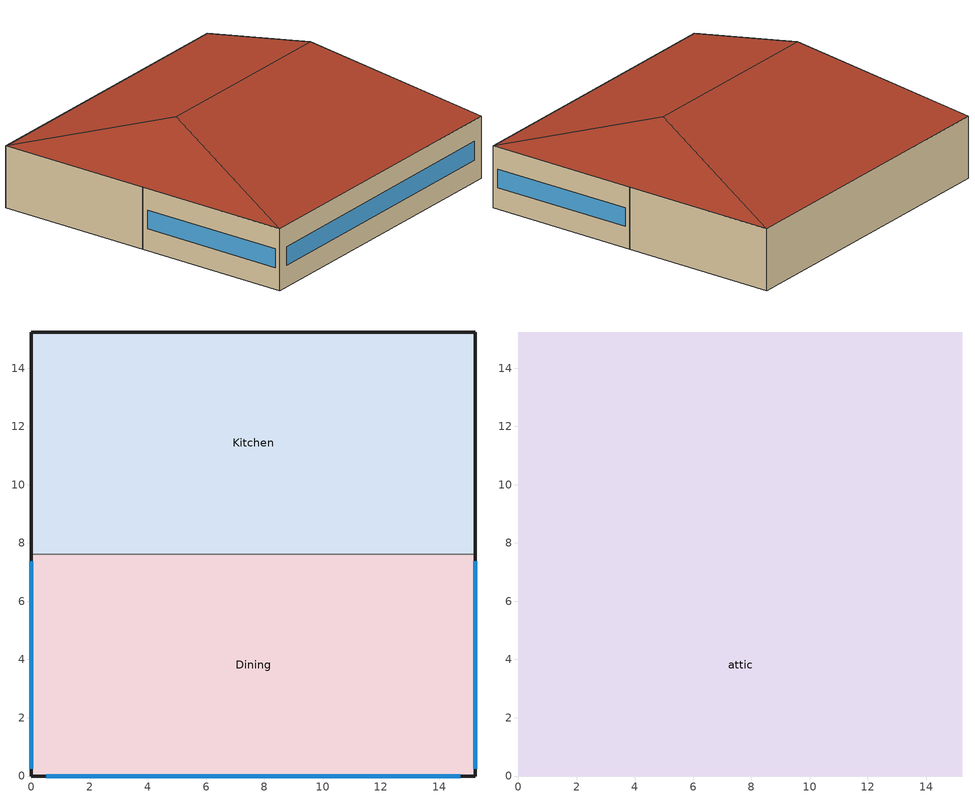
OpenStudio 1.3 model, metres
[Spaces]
Kitchen
 floor ground (ext-slab): 15.24,15.24 15.24,7.62 0,7.62 0,15.24 z0
 wall outside (Wood Frame Non-res Ext Wall): 15.24,7.62 15.24,15.24 0,15.24 0,7.62 z0:3.05
 wall to Dining (int-walls): 0,7.62 15.24,7.62 z0:3.05
Dining
 floor ground (ext-slab): 15.24,7.62 15.24,0 0,0 0,7.62 z0
 wall outside (Wood Frame Non-res Ext Wall): 0,7.62 0,0 15.24,0 15.24,7.62 z0:3.05
 window (Window Non-res Fixed): 15.24,0.25 15.24,7.37 / 0.51,0 14.73,0 / 0,7.37 0,0.25 z1.07:1.98
attic
 floor to Dining (Attic Non-res Floor): 15.24,7.62 15.24,0 0,0 0,7.62 z3.05
 floor to Kitchen (Attic Non-res Floor): 15.24,15.24 15.24,7.62 0,7.62 0,15.24 z3.05
 roof outside (Attic Non-res Roof): 12.7,7.62,5.59 15.24,0,3.05 15.24,15.24,3.05; 2.54,7.62,5.59 0,0,3.05 15.24,0,3.05 12.7,7.62,5.59; 2.54,7.62,5.59 0,15.24,3.05 0,0,3.05; 12.7,7.62,5.59 15.24,15.24,3.05 0,15.24,3.05 2.54,7.62,5.59
[Site]
USA IL-CHICAGO-OHARE: Latitude {deg}=41.77; Longitude {deg}=-87.75; Time Zone {hr}=-6; Elevation {m}=190; Terrain=City
[SizingPeriod:DesignDay] Barometric Pressure {Pa}=99063; Rain Indicator=0; Snow Indicator=0; Day of Month=21; Daylight Saving Time Indicator=0; Humidity Indicating Type=Wetbulb; Solar Model Indicator=ASHRAEClearSky
Name | Maximum Dry-Bulb Temperature {C} | Daily Dry-Bulb Temperature Range {deltaC} | Humidity Indicating Conditions at Maximum Dry-Bulb {BasedOnField A3} | Wind Speed {m/s} | Wind Direction {deg} | Sky Clearness | Month | Day Type
CHICAGO Ann Htg 99.6% Condns DB | -20.6 | 0 | -20.6 | 4.9 | 270 | 0 | 1 | WinterDesignDay
CHICAGO Ann Clg .4% Condns WB=>MDB | 31.2 | 10.7 | 25.5 | 5.3 | 230 | 1 | 7 | SummerDesignDay
[Building]
Ref Bldg Quick Service Restaurant New2004_v1.3_5.0: North Axis {deg}=0
[Construction]
Wood Frame Non-res Ext Wall: Wood Siding, Wood Frame NonRes Wall Insulation, 1/2IN Gypsum
Window Non-res Fixed: NonRes Fixed Assembly Window
Attic Non-res Floor: 1/2IN Gypsum, AtticFloor NonRes Insulation, 1/2IN Gypsum
Attic Non-res Roof: Roof Membrane, Metal Decking
InteriorFurnishings: Std Wood 6inch
int-walls: 1/2IN Gypsum, 1/2IN Gypsum
ext-slab: HW CONCRETE
[Material] Thermal Absorptance=0.9
Name | Roughness | Thickness {m} | Conductivity {W/m-K} | Density {kg/m3} | Specific Heat {J/kg-K} | Solar Absorptance | Visible Absorptance
Wood Siding | MediumSmooth | 0.01 | 0.11 | 544.62 | 1210 | 0.78 | 0.78
Wood Frame NonRes Wall Insulation | MediumRough | 0.0812848 | 0.049 | 265 | 836.8 | 0.7 | 0.7
1/2IN Gypsum | Smooth | 0.0127 | 0.16 | 784.9 | 830 | 0.92 | 0.92
AtticFloor NonRes Insulation | MediumRough | 0.236805 | 0.049 | 265 | 836.8 | 0.7 | 0.7
Roof Membrane | VeryRough | 0.0095 | 0.16 | 1121.29 | 1460 | 0.7 | 0.7
Metal Decking | MediumSmooth | 0.0015 | 45.006 | 7680 | 418.4 | 0.7 | 0.3
Std Wood 6inch | MediumSmooth | 0.15 | 0.12 | 540 | 1210 | 0.7 | 0.7
HW CONCRETE | Rough | 0.1016 | 1.311 | 2240 | 836.8 | 0.7 | 0.7
[WindowMaterial:SimpleGlazingSystem]
NonRes Fixed Assembly Window: U-Factor {W/m2-K}=3.23646; Solar Heat Gain Coefficient=0.39
[ThermalZone] Multiplier=1; Use Ideal Air Loads=No
Name | Thermostat
Kitchen Thermal Zone | ThermostatSetpoint:DualSetpoint #1
Dining Thermal Zone | ThermostatSetpoint:DualSetpoint #2
attic Thermal Zone
[Sizing:Zone] Zone Cooling Design Supply Air Temperature {C}=14; Zone Heating Design Supply Air Temperature {C}=40; Zone Cooling Design Supply Air Humidity Ratio {kg-H2O/kg-air}=0.0085; Zone Heating Design Supply Air Humidity Ratio {kg-H2O/kg-air}=0.008; Cooling Design Air Flow Method=DesignDay; Heating Design Air Flow Method=DesignDay
Kitchen Thermal Zone; Dining Thermal Zone; attic Thermal Zone
[Space]
Name | Thermal Zone | Part of Total Floor Area
Kitchen | Kitchen Thermal Zone | Yes
Dining | Dining Thermal Zone | Yes
attic | attic Thermal Zone | No
[ThermostatSetpoint:DualSetpoint]
Name | Heating Setpoint Temperature Schedule | Cooling Setpoint Temperature Schedule
ThermostatSetpoint:DualSetpoint #1 | HTGSETP_KITCHEN_SCH | CLGSETP_KITCHEN_SCH
ThermostatSetpoint:DualSetpoint #2 | HTGSETP_SCH | CLGSETP_SCH
[ElectricEquipment:Definition] Design Level Calculation Method=EquipmentLevel
Name | Design Level {W} | Fraction Latent | Fraction Radiant | Fraction Lost
Kitchen_MiscElec_Equip Definition | 35000 | 0.25 | 0.3 | 0.3
Kitchen_ExhFan_Equip Definition | 577 | 0 | 0 | 1
Dining_MiscElec_Equip Definition | 15000 | 0.25 | 0.3 | 0
[ElectricEquipment]
Name | Electric Equipment Definition | Space or SpaceType | Schedule
Kitchen_MiscElec_Equip | Kitchen_MiscElec_Equip Definition | Kitchen | BLDG_EQUIP_SCH
Kitchen_ExhFan_Equip | Kitchen_ExhFan_Equip Definition | Kitchen | Kitchen_Exhaust_SCH
Dining_MiscElec_Equip | Dining_MiscElec_Equip Definition | Dining | BLDG_EQUIP_SCH
[InternalMass:Definition] Construction=InteriorFurnishings; Design Level Calculation Method=SurfaceArea; Surface Area {m2}=232.343
Kitchen Internal Mass Definition; Dining Internal Mass Definition
[InternalMass]
Name | Internal Mass Definition | Space or SpaceType
Kitchen Internal Mass | Kitchen Internal Mass Definition | Kitchen
Dining Internal Mass | Dining Internal Mass Definition | Dining
[GasEquipment:Definition]
Kitchen_MiscGas_Equip Definition: Design Level Calculation Method=EquipmentLevel; Design Level {W}=150055; Fraction Latent=0.1; Fraction Radiant=0.2; Fraction Lost=0.7
[GasEquipment]
Kitchen_MiscGas_Equip: Gas Equipment Definition=Kitchen_MiscGas_Equip Definition; Space or SpaceType=Kitchen; Schedule=GAS_EQUIP_SCH
[SpaceInfiltration:DesignFlowRate] Constant Term Coefficient=1; Temperature Term Coefficient=0; Velocity Term Coefficient=0; Velocity Squared Term Coefficient=0
Name | Space or SpaceType | Schedule | Design Flow Rate Calculation Method | Air Changes per Hour {1/hr} | Flow per Exterior Surface Area {m3/s-m2}
attic_Infiltration | attic | ALWAYS_ON | AirChanges/Hour | 1
Dining_Infiltration | Dining | INFIL_HALF_ON_SCH | Flow/ExteriorArea |  | 0.000302
Kitchen_Infiltration | Kitchen | INFIL_HALF_ON_SCH | Flow/ExteriorArea |  | 0.000302
[Lights:Definition] Design Level Calculation Method=Watts/Area; Fraction Radiant=0.7; Fraction Visible=0.2; Return Air Fraction=0; Return Air Fraction Calculated from Plenum Temperature=No
Name | Watts per Space Floor Area {W/m2}
Dining_Lights Definition | 22.6
Kitchen_Lights Definition | 12.9
[Lights] Schedule=BLDG_LIGHT_SCH; Fraction Replaceable=1
Name | Lights Definition | Space or SpaceType
Dining_Lights | Dining_Lights Definition | Dining
Kitchen_Lights | Kitchen_Lights Definition | Kitchen
[People:Definition] Fraction Radiant=0.3; Enable ASHRAE 55 Comfort Warnings=No; Mean Radiant Temperature Calculation Type=ZoneAveraged; Thermal Comfort Model Type 1=FANGER
Name | Number of People Calculation Method | Number of People {people} | Space Floor Area per Person {m2/person}
Kitchen People Definition | People | 6.25
Dining People Definition | Area/Person |  | 1.39
[People] Number of People Schedule=BLDG_OCC_SCH; Activity Level Schedule=ACTIVITY_SCH; Work Efficiency Schedule=WORK_EFF_SCH; Clothing Insulation Schedule=CLOTHING_SCH; Air Velocity Schedule=AIR_VELO_SCH
Name | People Definition | Space or SpaceType
Kitchen People | Kitchen People Definition | Kitchen
Dining People | Dining People Definition | Dining
[Schedule:Compact]
HTGSETP_KITCHEN_SCH: Through: 12/31, For: SummerDesignDay, Until: 24:00, 15.6, For: WinterDesignDay, Until: 24:00, 19, For: AllOtherDays, Until: 01:00, 19, Until: 05:00, 15.6, Until: 24:00, 19
CLGSETP_KITCHEN_SCH: Through: 12/31, For: WinterDesignDay, Until: 24:00, 30, For: AllOtherDays, Until: 01:00, 26, Until: 05:00, 30, Until: 24:00, 26
HTGSETP_SCH: Through: 12/31, For: SummerDesignDay, Until: 24:00, 15.6, For: WinterDesignDay, Until: 24:00, 21, For: AllOtherDays, Until: 01:00, 21, Until: 05:00, 15.6, Until: 24:00, 21
CLGSETP_SCH: Through: 12/31, For: WinterDesignDay, Until: 24:00, 30, For: AllOtherDays, Until: 01:00, 24, Until: 05:00, 30, Until: 24:00, 24
BLDG_EQUIP_SCH: Through: 12/31, For: Weekday, Until: 06:00, 0.1, Until: 08:00, 0.35, Until: 10:00, 0.25, Until: 14:00, 0.35, Until: 17:00, 0.25, Until: 20:00, 0.35, Until: 24:00, 0.25, For: Saturday, Until: 06:00, 0.1, Until: 08:00, 0.35, Until: 10:00, 0.25, Until: 14:00, 0.35, Until: 17:00, 0.25, Until: 20:00, 0.35, Until: 24:00, 0.25, For: SummerDesignDay, Until: 24:00, 0.35, For: WinterDesignDay, Until: 24:00, 0, For: Sunday Holidays AllOtherDays, Until: 06:00, 0.1, Until: 08:00, 0.35, Until: 10:00, 0.25, Until: 14:00, 0.35, Until: 17:00, 0.25, Until: 20:00, 0.35, Until: 24:00, 0.25
BLDG_OCC_SCH: Through: 12/31, For: Weekdays, Until: 01:00, 0.05, Until: 05:00, 0, Until: 06:00, 0.05, Until: 07:00, 0.1, Until: 09:00, 0.4, Until: 10:00, 0.3, Until: 11:00, 0.2, Until: 12:00, 0.5, Until: 13:00, 0.8, Until: 14:00, 0.7, Until: 15:00, 0.4, Until: 16:00, 0.2, Until: 17:00, 0.25, Until: 18:00, 0.5, Until: 21:00, 0.55, Until: 22:00, 0.5, Until: 23:00, 0.35, Until: 24:00, 0.2, For: SummerDesignDay, Until: 24:00, 1, For: WinterDesignDay, Until: 24:00, 0, For: Saturday Sunday Holidays AllOtherDays, Until: 01:00, 0.05, Until: 05:00, 0, Until: 07:00, 0.05, Until: 10:00, 0.3, Until: 11:00, 0.2, Until: 12:00, 0.45, Until: 13:00, 0.6, Until:14:00, 0.5, Until: 15:00, 0.35, Until: 18:00, 0.3, Until: 21:00, 0.55, Until: 22:00, 0.5, Until: 23:00, 0.35, Until: 24:00, 0.2
GAS_EQUIP_SCH: Through: 12/31, For: SummerDesignDay, Until: 24:00, 0.25, For: WinterDesignDay, Until: 24:00, 0, For: AllOtherDays, Until: 05:00, 0.02, Until: 06:00, 0.03, Until: 07:00, 0.09, Until: 08:00, 0.14, Until: 10:00, 0.1, Until: 11:00, 0.22, Until: 12:00, 0.27, Until: 13:00, 0.24, Until: 14:00, 0.21, Until: 15:00, 0.14, Until:16:00, 0.13, Until:17:00, 0.15, Until: 20:00, 0.17, Until: 21:00, 0.15, Until: 22:00, 0.14, Until: 23:00, 0.12, Until: 24:00, 0.02
ALWAYS_ON: Through: 12/31, For: AllDays, Until: 24:00, 1
BLDG_LIGHT_SCH: Through: 12/31, For: SummerDesignDay, Until: 24:00, 1, For: WinterDesignDay, Until: 24:00, 0, For: Weekday Saturday Sunday Holidays AllOtherDays, Until: 01:00, 0.45, Until: 05:00, 0.15, Until: 06:00, 0.45, Until: 24:00, 0.9
INFIL_HALF_ON_SCH: Through: 12/31, For: Weekdays SummerDesignDay, Until: 05:00, 1, Until: 24:00, 0.5, For: Saturday WinterDesignDay, Until: 05:00, 1, Until: 24:00, 0.5, For: Sunday Holidays AllOtherDays, Until: 05:00, 1, Until: 24:00, 0.5
ACTIVITY_SCH: Through: 12/31, For: AllDays, Until: 24:00, 120
WORK_EFF_SCH: Through: 12/31, For: AllDays, Until: 24:00, 0
CLOTHING_SCH: Through: 04/30, For: AllDays, Until: 24:00, 1, Through: 09/30, For: AllDays, Until: 24:00, 0.5, Through: 12/31, For: AllDays, Until: 24:00, 1
AIR_VELO_SCH: Through: 12/31, For: AllDays, Until: 24:00, 0.2
Kitchen_Exhaust_SCH: Through: 12/31, For: AllDays, Until: 01:00, 1, Until: 05:00, 0, Until: 24:00, 1
